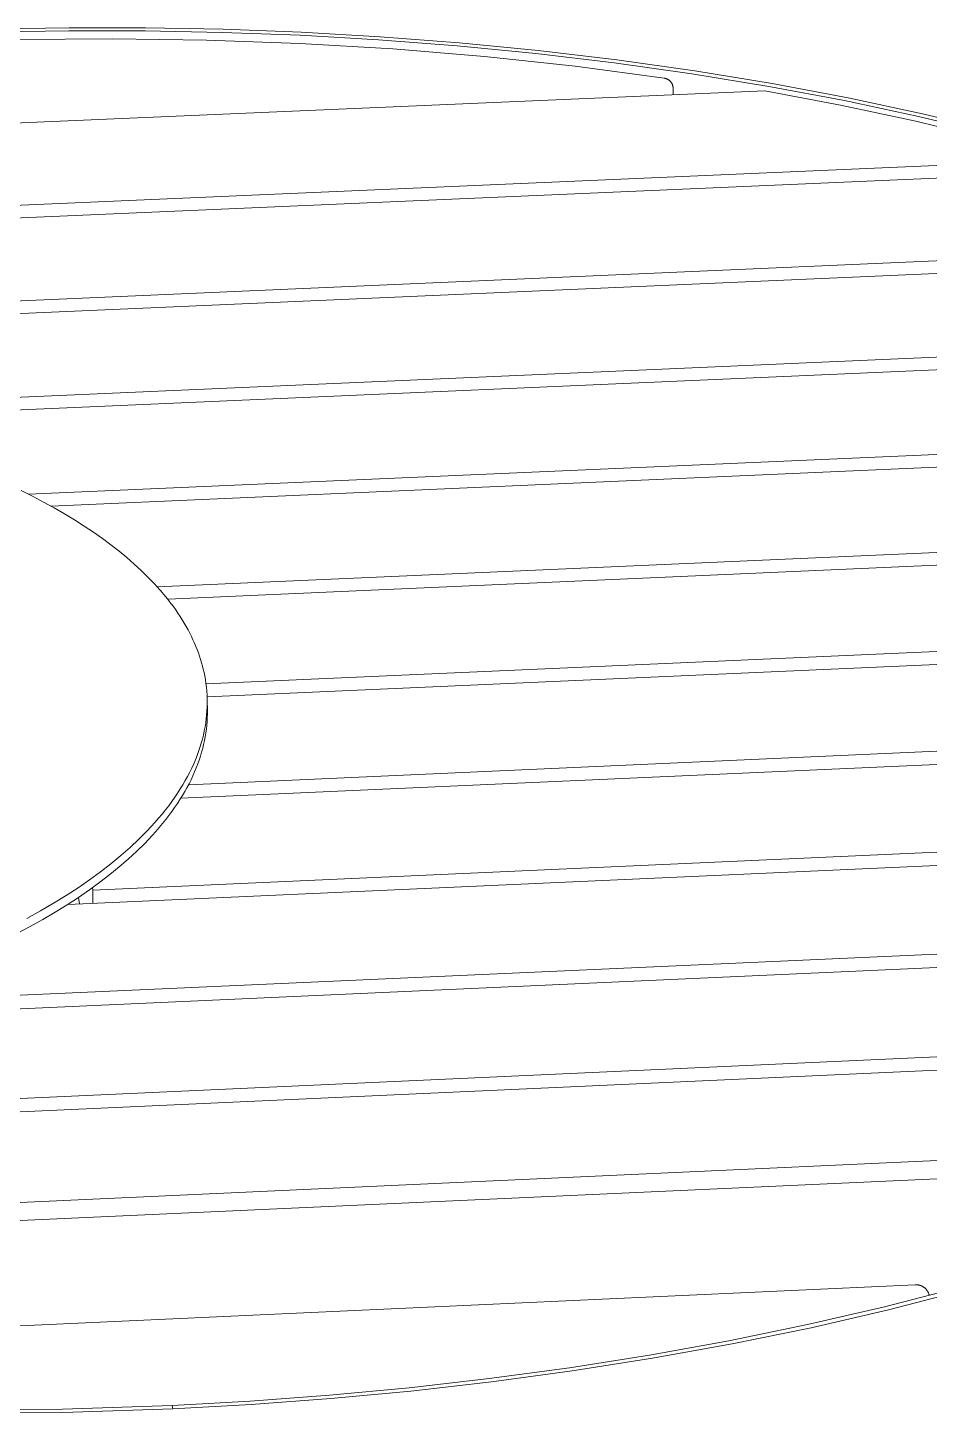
# Model space of a CAD drawing. Header units: inches. Extents: x 214 to 477, y -11 to 187.
# Drawn here: x 453.23 to 465.77, y 82.52 to 101.8 of the extents above; entities that cross this region are included whole.
import ezdxf

# ---------------------------------------------------------------- set-up
doc = ezdxf.new("R2010")
doc.units = ezdxf.units.IN
doc.layers.add('ZANO_R', color=7, linetype='Continuous', lineweight=0)

msp = doc.modelspace()

# ---------------------------------------------------------------- linework, layer by layer
at = {"layer": 'ZANO_R'}
for p, q in [((452.75966, 101.77959), (453.80677, 101.79708)), ((452.76272, 101.73735), (453.80507, 101.75476)), ((453.09726, 101.6314), (454.41039, 101.64328)), ((453.80507, 101.75476), (454.86403, 101.75348)), ((453.80677, 101.79708), (454.87055, 101.7958)), ((454.41039, 101.64328), (455.71844, 101.62547)), ((454.86403, 101.75348), (455.93673, 101.7326)), ((454.87055, 101.7958), (455.94815, 101.77482)), ((455.71844, 101.62547), (457.01859, 101.57811)), ((455.93673, 101.7326), (457.02006, 101.69127)), ((455.94815, 101.77482), (457.03642, 101.73332)), ((457.02006, 101.69127), (458.11062, 101.62875)), ((457.03642, 101.73332), (458.13197, 101.67052)), ((458.11062, 101.62875), (459.2048, 101.5444)), ((458.13197, 101.67052), (459.23114, 101.58579)), ((457.01859, 101.57811), (458.30801, 101.50132)), ((458.30801, 101.50132), (459.58385, 101.39518)), ((459.2048, 101.5444), (460.29873, 101.4377)), ((459.23114, 101.58579), (460.33007, 101.47862)), ((460.29873, 101.4377), (461.38838, 101.30828)), ((460.33007, 101.47862), (461.42471, 101.34863)), ((459.58385, 101.39518), (460.84325, 101.25978)), ((460.84325, 101.25978), (462.08333, 101.09519)), ((461.38838, 101.30828), (462.46958, 101.15592)), ((461.42471, 101.34863), (462.51087, 101.1956)), ((462.08333, 101.09519), (462.08826, 101.09438)), ((462.08826, 101.09438), (462.09315, 101.09341)), ((462.09315, 101.09341), (462.09801, 101.09226)), ((462.09801, 101.09226), (462.10283, 101.09095)), ((462.10283, 101.09095), (462.1076, 101.08948)), ((462.1076, 101.08948), (462.11231, 101.08784)), ((462.11231, 101.08784), (462.11697, 101.08604)), ((462.11697, 101.08604), (462.12156, 101.08407)), ((462.12156, 101.08407), (462.12608, 101.08196)), ((462.12608, 101.08196), (462.13052, 101.07968)), ((462.13052, 101.07968), (462.13488, 101.07726)), ((462.13488, 101.07726), (462.13916, 101.07468)), ((462.13916, 101.07468), (462.14334, 101.07196)), ((462.14334, 101.07196), (462.14743, 101.06909)), ((462.14743, 101.06909), (462.15142, 101.06609)), ((462.15142, 101.06609), (462.1553, 101.06295)), ((462.1553, 101.06295), (462.15907, 101.05968)), ((462.15907, 101.05968), (462.16272, 101.05627)), ((462.16272, 101.05627), (462.16625, 101.05275)), ((462.16625, 101.05275), (462.16966, 101.0491)), ((462.16966, 101.0491), (462.17295, 101.04534)), ((462.17295, 101.04534), (462.1761, 101.04147)), ((462.1761, 101.04147), (462.17911, 101.03749)), ((462.46958, 101.15592), (463.53804, 100.98057)), ((462.51087, 101.1956), (463.58425, 101.01946)), ((463.48071, 100.91871), (445.73235, 100.15095)), ((462.17911, 101.03749), (462.18199, 101.03341)), ((462.18199, 101.03341), (462.18472, 101.02923)), ((462.18472, 101.02923), (462.18731, 101.02496)), ((462.18731, 101.02496), (462.18974, 101.02061)), ((462.18974, 101.02061), (462.19203, 101.01617)), ((462.19203, 101.01617), (462.19416, 101.01166)), ((462.19416, 101.01166), (462.19613, 101.00707)), ((462.19613, 101.00707), (462.19795, 101.00242)), ((462.19795, 101.00242), (462.1996, 100.99771)), ((462.1996, 100.99771), (462.20109, 100.99295)), ((462.20109, 100.99295), (462.20241, 100.98813)), ((462.20241, 100.98813), (462.20357, 100.98328)), ((462.20357, 100.98328), (462.20455, 100.97842)), ((462.20455, 100.97842), (462.20536, 100.97353)), ((462.20536, 100.97353), (462.206, 100.96862)), ((462.206, 100.96862), (462.20648, 100.96369)), ((462.20648, 100.96369), (462.20679, 100.95874)), ((462.20679, 100.95874), (462.20692, 100.95379)), ((462.20692, 100.95379), (462.20787, 100.86365)), ((464.53509, 100.72093), (463.48071, 100.91871)), ((463.53804, 100.98057), (464.58944, 100.78233)), ((463.58425, 101.01946), (464.64049, 100.82035)), ((465.58368, 100.49443), (464.53509, 100.72093)), ((464.58944, 100.78233), (465.61946, 100.5615)), ((464.64049, 100.82035), (465.67526, 100.59854)), ((466.62569, 100.23937), (465.58368, 100.49443)), ((465.61946, 100.5615), (466.62382, 100.31855)), ((465.67526, 100.59854), (466.68428, 100.3545)), ((445.69055, 99.00175), (467.66035, 99.95595)), ((468.16125, 99.80539), (445.68425, 98.82857)), ((445.64206, 97.66868), (470.96546, 98.77364)), ((471.31992, 98.61527), (445.6357, 97.49389)), ((449.59978, 96.4988), (473.3379, 97.53942)), ((473.59436, 97.37526), (450.26075, 96.35175)), ((453.24305, 95.30409), (475.03771, 96.264)), ((475.21682, 96.09488), (453.55346, 95.14017)), ((453.13961, 95.35541), (453.29808, 95.27615)), ((453.29808, 95.27615), (453.45179, 95.1956)), ((453.45179, 95.1956), (453.60066, 95.11382)), ((453.60066, 95.11382), (453.74462, 95.03089)), ((453.74462, 95.03089), (453.88362, 94.94687)), ((453.88362, 94.94687), (454.01758, 94.86182)), ((455.0334, 94.01614), (476.18115, 94.95194)), ((454.01758, 94.86182), (454.14648, 94.77581)), ((454.14648, 94.77581), (454.27026, 94.68892)), ((454.27026, 94.68892), (454.38889, 94.60121)), ((476.29248, 94.77822), (455.17934, 93.84337)), ((454.38889, 94.60121), (454.50236, 94.51275)), ((454.50236, 94.51275), (454.61063, 94.42361)), ((454.61063, 94.42361), (454.71371, 94.33387)), ((454.71371, 94.33387), (454.81159, 94.24358)), ((454.81159, 94.24358), (454.90427, 94.15282)), ((454.90427, 94.15282), (454.99177, 94.06166)), ((454.99177, 94.06166), (455.0741, 93.97016)), ((455.0741, 93.97016), (455.15129, 93.87838)), ((455.15129, 93.87838), (455.18797, 93.83242)), ((455.18797, 93.83242), (455.22337, 93.7864)), ((455.22337, 93.7864), (455.2575, 93.74036)), ((455.2575, 93.74036), (455.29037, 93.69428)), ((455.29037, 93.69428), (455.32198, 93.64819)), ((455.32198, 93.64819), (455.35234, 93.60208)), ((455.35234, 93.60208), (455.38146, 93.55597)), ((455.38146, 93.55597), (455.40933, 93.50986)), ((455.71135, 92.66654), (476.81982, 93.60502)), ((455.40933, 93.50986), (455.43597, 93.46376)), ((455.43597, 93.46376), (455.46139, 93.41768)), ((455.46139, 93.41768), (455.48559, 93.37162)), ((455.48559, 93.37162), (455.50857, 93.3256)), ((455.50857, 93.3256), (455.53036, 93.27962)), ((476.86693, 93.42679), (455.72692, 92.48632)), ((455.53036, 93.27962), (455.55095, 93.23368)), ((455.55095, 93.23368), (455.57036, 93.18779)), ((455.57036, 93.18779), (455.58859, 93.14197)), ((455.58859, 93.14197), (455.60565, 93.09621)), ((455.60565, 93.09621), (455.62156, 93.05052)), ((455.62156, 93.05052), (455.63632, 93.00491)), ((455.63632, 93.00491), (455.64994, 92.95939)), ((455.64994, 92.95939), (455.66243, 92.91396)), ((455.66243, 92.91396), (455.6738, 92.86863)), ((455.6738, 92.86863), (455.68407, 92.8234)), ((455.68407, 92.8234), (455.69323, 92.77828)), ((455.70264, 92.72529), (455.69323, 92.77828)), ((455.71062, 92.67199), (455.70264, 92.72529)), ((455.71716, 92.61838), (455.71062, 92.67199)), ((455.72223, 92.56446), (455.71716, 92.61838)), ((455.72582, 92.51025), (455.72223, 92.56446)), ((455.7279, 92.45575), (455.72582, 92.51025)), ((455.72744, 92.34592), (455.72844, 92.40097)), ((455.72844, 92.40097), (455.7279, 92.45575)), ((455.7284, 92.4269), (455.73024, 92.30077)), ((455.46884, 91.26299), (476.96574, 92.22329)), ((455.70755, 92.12318), (455.71495, 92.17923)), ((455.71495, 92.17923), (455.72071, 92.23504)), ((455.72071, 92.23504), (455.72487, 92.2906)), ((455.72487, 92.2906), (455.72744, 92.34592)), ((455.72618, 92.14355), (455.72895, 92.19619)), ((455.72895, 92.19619), (455.73029, 92.2486)), ((455.73029, 92.2486), (455.73024, 92.30077)), ((476.94771, 92.04043), (455.36173, 91.07556)), ((455.67541, 91.95375), (455.6878, 92.01043)), ((455.6878, 92.01043), (455.69851, 92.06691)), ((455.69851, 92.06691), (455.70755, 92.12318)), ((455.70055, 91.93077), (455.70918, 91.98428)), ((455.70918, 91.98428), (455.71631, 92.03758)), ((455.71631, 92.03758), (455.72197, 92.09067)), ((455.72197, 92.09067), (455.72618, 92.14355)), ((455.60869, 91.72519), (455.62797, 91.78258)), ((455.62797, 91.78258), (455.64551, 91.83981)), ((455.64551, 91.83981), (455.66132, 91.89687)), ((455.66132, 91.89687), (455.67541, 91.95375)), ((455.6656, 91.76913), (455.67878, 91.82319)), ((455.67878, 91.82319), (455.69043, 91.87707)), ((455.69043, 91.87707), (455.70055, 91.93077)), ((455.54019, 91.55218), (455.56481, 91.60998)), ((455.56481, 91.60998), (455.58764, 91.66765)), ((455.58764, 91.66765), (455.60869, 91.72519)), ((455.59726, 91.55133), (455.61672, 91.606)), ((455.61672, 91.606), (455.63458, 91.66052)), ((455.63458, 91.66052), (455.65087, 91.71491)), ((455.65087, 91.71491), (455.6656, 91.76913)), ((455.45546, 91.37818), (455.48553, 91.43627)), ((455.48553, 91.43627), (455.51377, 91.49427)), ((455.51377, 91.49427), (455.54019, 91.55218)), ((455.52925, 91.38663), (455.55354, 91.44164)), ((455.55354, 91.44164), (455.57621, 91.49654)), ((455.57621, 91.49654), (455.59726, 91.55133)), ((455.35418, 91.20353), (455.3898, 91.26179)), ((455.3898, 91.26179), (455.42355, 91.32001)), ((455.41563, 91.16575), (455.44652, 91.22107)), ((455.42355, 91.32001), (455.45546, 91.37818)), ((455.44652, 91.22107), (455.47575, 91.27633)), ((455.47575, 91.27633), (455.50332, 91.33152)), ((455.50332, 91.33152), (455.52925, 91.38663)), ((455.19297, 90.97029), (455.2361, 91.02859)), ((455.2361, 91.02859), (455.27734, 91.08691)), ((455.27734, 91.08691), (455.3167, 91.14523)), ((455.31287, 90.99953), (455.34881, 91.05497)), ((455.3167, 91.14523), (455.35418, 91.20353)), ((455.34881, 91.05497), (455.38306, 91.11038)), ((455.38306, 91.11038), (455.41563, 91.16575)), ((455.05219, 90.79557), (455.10102, 90.85376)), ((455.10102, 90.85376), (455.14794, 90.912)), ((455.14794, 90.912), (455.19297, 90.97029)), ((455.15212, 90.77777), (455.19487, 90.83319)), ((455.19487, 90.83319), (455.23591, 90.88863)), ((455.23591, 90.88863), (455.27524, 90.94409)), ((455.27524, 90.94409), (455.31287, 90.99953)), ((454.13684, 89.79713), (476.59739, 90.80526)), ((454.89428, 90.62147), (454.94882, 90.67941)), ((454.94882, 90.67941), (455.00146, 90.73745)), ((455.00146, 90.73745), (455.05219, 90.79557)), ((455.01356, 90.61178), (455.06147, 90.66706)), ((455.06147, 90.66706), (455.10765, 90.72239)), ((455.10765, 90.72239), (455.15212, 90.77777)), ((476.5088, 90.61748), (453.78934, 89.59709)), ((454.65703, 90.39101), (454.77946, 90.50595)), ((454.74819, 90.33676), (454.85951, 90.44645)), ((454.77946, 90.50595), (454.83782, 90.56365)), ((454.83782, 90.56365), (454.89428, 90.62147)), ((454.85951, 90.44645), (454.96393, 90.55658)), ((454.96393, 90.55658), (455.01356, 90.61178)), ((454.38943, 90.16336), (454.527, 90.27677)), ((454.527, 90.27677), (454.65703, 90.39101)), ((454.63, 90.22763), (454.74819, 90.33676)), ((454.09189, 89.9395), (454.24437, 90.05089)), ((454.24437, 90.05089), (454.38943, 90.16336)), ((454.3731, 90.01145), (454.50495, 90.11916)), ((454.50495, 90.11916), (454.63, 90.22763)), ((453.93209, 89.82929), (454.09189, 89.9395)), ((454.08919, 89.79876), (454.23449, 89.90462)), ((454.23449, 89.90462), (454.3731, 90.01145)), ((453.59098, 89.61296), (453.76508, 89.72041)), ((453.76508, 89.72041), (453.93209, 89.82929)), ((453.77885, 89.59039), (453.93728, 89.69398)), ((453.93701, 89.6938), (453.9534, 89.60446)), ((453.93728, 89.69398), (454.08919, 89.79876)), ((454.13104, 89.82865), (454.13684, 89.79713)), ((454.1397, 89.61283), (454.13684, 89.79713)), ((453.22206, 89.40283), (453.40992, 89.50706)), ((453.40992, 89.50706), (453.59098, 89.61296)), ((453.44286, 89.38719), (453.614, 89.4881)), ((453.614, 89.4881), (453.77885, 89.59039)), ((450.64128, 88.21961), (475.65365, 89.34768)), ((453.08222, 89.18995), (453.26555, 89.28777)), ((453.26555, 89.28777), (453.44286, 89.38719)), ((475.48264, 89.15436), (449.84781, 87.9975)), ((434.81158, 86.06792), (474.00953, 87.84429)), ((473.73234, 87.64428), (435.1609, 85.8952)), ((437.97716, 84.76037), (471.40262, 86.28248)), ((438.78903, 84.54493), (470.68499, 85.99861)), ((444.47644, 83.33806), (465.57353, 84.30427)), ((466.19865, 84.2686), (465.14737, 83.99657)), ((465.57353, 84.30427), (465.58006, 84.30445)), ((465.58006, 84.30445), (465.58659, 84.30442)), ((465.58659, 84.30442), (465.59311, 84.30416)), ((465.59311, 84.30416), (465.59962, 84.30367)), ((465.59962, 84.30367), (465.60612, 84.30297)), ((465.60612, 84.30297), (465.61258, 84.30204)), ((465.61258, 84.30204), (465.61901, 84.3009)), ((465.61901, 84.3009), (465.62539, 84.29953)), ((465.62539, 84.29953), (465.63173, 84.29795)), ((465.63173, 84.29795), (465.63801, 84.29615)), ((465.63801, 84.29615), (465.64422, 84.29414)), ((465.64422, 84.29414), (465.65036, 84.29192)), ((465.65036, 84.29192), (465.65642, 84.28949)), ((465.65642, 84.28949), (465.66239, 84.28685)), ((465.66239, 84.28685), (465.66827, 84.28401)), ((465.66827, 84.28401), (465.67405, 84.28098)), ((465.67405, 84.28098), (465.67973, 84.27774)), ((465.67973, 84.27774), (465.68529, 84.27432)), ((465.68529, 84.27432), (465.69072, 84.2707)), ((465.69072, 84.2707), (465.69604, 84.26691)), ((465.69604, 84.26691), (465.70121, 84.26293)), ((465.70121, 84.26293), (465.70626, 84.25878)), ((466.26047, 84.22887), (465.20415, 83.95549)), ((465.70626, 84.25878), (465.71115, 84.25446)), ((465.71115, 84.25446), (465.7159, 84.24997)), ((465.7159, 84.24997), (465.72048, 84.24533)), ((465.72048, 84.24533), (465.72491, 84.24053)), ((465.72491, 84.24053), (465.72917, 84.23558)), ((465.72917, 84.23558), (465.73326, 84.23049)), ((465.73326, 84.23049), (465.73718, 84.22526)), ((465.73718, 84.22526), (465.74091, 84.2199)), ((465.74091, 84.2199), (465.74446, 84.21442)), ((465.74446, 84.21442), (465.74781, 84.20882)), ((465.74781, 84.20882), (465.75098, 84.20311)), ((465.75098, 84.20311), (465.75395, 84.19729)), ((465.75395, 84.19729), (465.75671, 84.19138)), ((465.75671, 84.19138), (465.75928, 84.18537)), ((465.75928, 84.18537), (465.76163, 84.17928)), ((465.76163, 84.17928), (465.76378, 84.17312)), ((465.76378, 84.17312), (465.76572, 84.16688)), ((465.76572, 84.16688), (465.76744, 84.16058)), ((465.76744, 84.16058), (465.76894, 84.15423)), ((465.14737, 83.99657), (464.07363, 83.74835)), ((465.20415, 83.95549), (464.12524, 83.70603)), ((464.07363, 83.74835), (462.98231, 83.52433)), ((464.12524, 83.70603), (463.02867, 83.48089)), ((462.98231, 83.52433), (461.87829, 83.32465)), ((461.87829, 83.32465), (460.76629, 83.1493)), ((463.02867, 83.48089), (461.91931, 83.28021)), ((460.76629, 83.1493), (459.65091, 82.99805)), ((461.91931, 83.28021), (460.80193, 83.10398)), ((459.65091, 82.99805), (458.53654, 82.87051)), ((459.68115, 82.95197), (458.56137, 82.82379)), ((460.80193, 83.10398), (459.68115, 82.95197)), ((457.42731, 82.76613), (456.32705, 82.68424)), ((458.53654, 82.87051), (457.42731, 82.76613)), ((458.56137, 82.82379), (457.44674, 82.71889)), ((453.71756, 82.57386), (452.1722, 82.56332)), ((455.23933, 82.62402), (453.71756, 82.57386)), ((455.24813, 82.57607), (453.71884, 82.52565)), ((456.32705, 82.68424), (455.23933, 82.62402)), ((455.24813, 82.57607), (455.23933, 82.62402)), ((456.34114, 82.63659), (455.24813, 82.57607)), ((457.44674, 82.71889), (456.34114, 82.63659)), ((453.71884, 82.52565), (452.16586, 82.51507))]:
    msp.add_line(p, q, dxfattribs=at)

doc.saveas('drawing.dxf')
